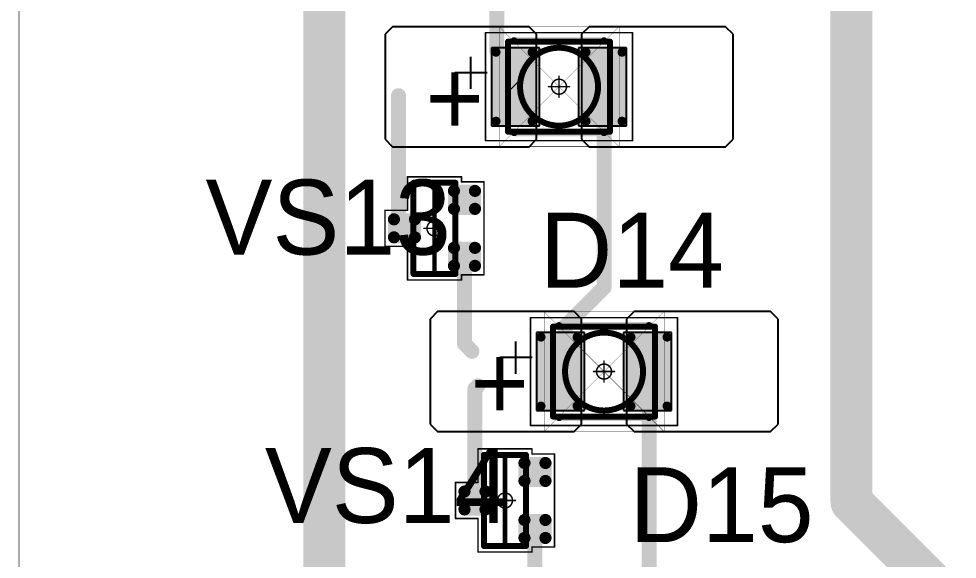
# Model space of a CAD drawing. Header units: millimetres. Extents: x 0 to 273, y 0 to 149.
# Drawn here: x -0.01 to 31.27, y 64.74 to 82.76 of the extents above; entities that cross this region are included whole.
import ezdxf

# ---------------------------------------------------------------- set-up
doc = ezdxf.new("R2010")
doc.units = ezdxf.units.MM
for name, color, linetype in [('Mechanical13', 56, 'Continuous'), ('Mechanical15', 56, 'Continuous'), ('Mechanical2', 216, 'Continuous'), ('Mechanical3', 76, 'Continuous'), ('TopLayer', 1, 'Continuous'), ('TopOverlay', 2, 'Continuous'), ('TopPaste', 8, 'Continuous'), ('TopSolder', 216, 'Continuous')]:
    doc.layers.add(name, color=color, linetype=linetype)

# ---------------------------------------------------------------- blocks, each defined once
blk = doc.blocks.new('SOT23_56')
at = {"layer": 'Mechanical13', "const_width": 0.2}
for points in [[(-0.7, 1.52), (-0.7, -1.52)], [(0.7, 1.52), (-0.7, 1.52)], [(0.7, 1.52), (0.7, -1.52)], [(0.7, -1.52), (-0.7, -1.52)]]:
    blk.add_lwpolyline(points, dxfattribs=at)
at = {"layer": 'Mechanical13', "const_width": 0.1}
for points in [[(-0.75, 1.52, 1), (-0.65, 1.52, 1)], [(-0.75, 1.52, 1), (-0.65, 1.52, 1)], [(0.65, 1.52, 1), (0.75, 1.52, 1)], [(0.65, 1.52, 1), (0.75, 1.52, 1)], [(-0.75, -1.52, 1), (-0.65, -1.52, 1)], [(-0.75, -1.52, 1), (-0.65, -1.52, 1)], [(0.65, -1.52, 1), (0.75, -1.52, 1)], [(0.65, -1.52, 1), (0.75, -1.52, 1)]]:
    blk.add_lwpolyline(points, format="xyb", close=True, dxfattribs=at)
at = {"layer": 'Mechanical15', "const_width": 0.05}
for points in [[(-0.9, 1.55), (-1.65, 1.55)], [(-1.65, 1.55), (-1.65, -1.55)], [(0.9, 1.72), (-0.9, 1.72)], [(-0.9, 1.72), (-0.9, 1.55)], [(0.9, 1.72), (0.9, 0.6)], [(0, 0.35), (0, -0.35)], [(1.65, 0.6), (0.9, 0.6)], [(1.65, 0.6), (1.65, -0.6)], [(0.35, 0), (-0.35, 0)], [(0.9, -0.6), (0.9, -1.72)], [(1.65, -0.6), (0.9, -0.6)], [(-0.9, -1.55), (-1.65, -1.55)], [(-0.9, -1.55), (-0.9, -1.72)], [(0.9, -1.72), (-0.9, -1.72)]]:
    blk.add_lwpolyline(points, dxfattribs=at)
at = {"layer": 'Mechanical15'}
for points, const_width in [([(-1.662, 1.55, 1), (-1.637, 1.55, 1)], 0.025), ([(-1.662, 1.55, 1), (-1.637, 1.55, 1)], 0.025), ([(-0.913, 1.72, 1), (-0.888, 1.72, 1)], 0.025), ([(-0.913, 1.72, 1), (-0.888, 1.72, 1)], 0.025), ([(-0.913, 1.55, 1), (-0.888, 1.55, 1)], 0.025), ([(-0.913, 1.55, 1), (-0.888, 1.55, 1)], 0.025), ([(0.888, 1.72, 1), (0.913, 1.72, 1)], 0.025), ([(0.888, 1.72, 1), (0.913, 1.72, 1)], 0.025), ([(-0.012, 0.35, 1), (0.012, 0.35, 1)], 0.025), ([(0.888, 0.6, 1), (0.913, 0.6, 1)], 0.025), ([(0.888, 0.6, 1), (0.913, 0.6, 1)], 0.025), ([(1.637, 0.6, 1), (1.662, 0.6, 1)], 0.025), ([(1.637, 0.6, 1), (1.662, 0.6, 1)], 0.025), ([(-0.362, 0, 1), (-0.337, 0, 1)], 0.025), ([(0.25, 0, 1), (-0.25, 0, 1)], 0.05), ([(-0.262, 0, 1), (-0.238, 0, 1)], 0.025), ([(0.238, 0, 1), (0.262, 0, 1)], 0.025), ([(0.337, 0, 1), (0.362, 0, 1)], 0.025), ([(-0.012, -0.35, 1), (0.012, -0.35, 1)], 0.025), ([(0.888, -0.6, 1), (0.913, -0.6, 1)], 0.025), ([(0.888, -0.6, 1), (0.913, -0.6, 1)], 0.025), ([(1.637, -0.6, 1), (1.662, -0.6, 1)], 0.025), ([(1.637, -0.6, 1), (1.662, -0.6, 1)], 0.025), ([(-1.662, -1.55, 1), (-1.637, -1.55, 1)], 0.025), ([(-1.662, -1.55, 1), (-1.637, -1.55, 1)], 0.025), ([(-0.913, -1.55, 1), (-0.888, -1.55, 1)], 0.025), ([(-0.913, -1.55, 1), (-0.888, -1.55, 1)], 0.025), ([(-0.913, -1.72, 1), (-0.888, -1.72, 1)], 0.025), ([(-0.913, -1.72, 1), (-0.888, -1.72, 1)], 0.025), ([(0.888, -1.72, 1), (0.913, -1.72, 1)], 0.025), ([(0.888, -1.72, 1), (0.913, -1.72, 1)], 0.025)]:
    blk.add_lwpolyline(points, format="xyb", close=True, dxfattribs=dict(at, const_width=const_width))
at = {"layer": 'TopLayer', "const_width": 0.1}
for points in [[(-1.4, 1.25, 1), (-1.3, 1.25, 1)], [(-0.7, 1.25, 1), (-0.6, 1.25, 1)], [(-1.4, 0.65, 1), (-1.3, 0.65, 1)], [(-0.7, 0.65, 1), (-0.6, 0.65, 1)], [(0.6, 0.3, 1), (0.7, 0.3, 1)], [(1.3, 0.3, 1), (1.4, 0.3, 1)], [(0.6, -0.3, 1), (0.7, -0.3, 1)], [(1.3, -0.3, 1), (1.4, -0.3, 1)], [(-1.4, -0.65, 1), (-1.3, -0.65, 1)], [(-0.7, -0.65, 1), (-0.6, -0.65, 1)], [(-1.4, -1.25, 1), (-1.3, -1.25, 1)], [(-0.7, -1.25, 1), (-0.6, -1.25, 1)]]:
    blk.add_lwpolyline(points, format="xyb", close=True, dxfattribs=at)
at = {"layer": 'TopLayer'}
for points in [[(-1.35, 1.35), (-1.35, 0.55), (-0.65, 1.35), (-0.65, 0.55)], [(-1.45, 1.25), (-1.45, 0.65), (-0.55, 1.25), (-0.55, 0.65)], [(0.65, 0.4), (0.65, -0.4), (1.35, 0.4), (1.35, -0.4)], [(0.55, 0.3), (0.55, -0.3), (1.45, 0.3), (1.45, -0.3)], [(-1.35, -0.55), (-1.35, -1.35), (-0.65, -0.55), (-0.65, -1.35)], [(-1.45, -0.65), (-1.45, -1.25), (-0.55, -0.65), (-0.55, -1.25)]]:
    blk.add_solid(points, dxfattribs=at)
at = {"layer": 'TopOverlay', "const_width": 0.15}
blk.add_lwpolyline([(0, 1.5), (0, -1.5)], dxfattribs=at)
at = {"layer": 'TopOverlay', "const_width": 0.075}
for points in [[(-0.038, 1.5, 1), (0.038, 1.5, 1)], [(-0.038, -1.5, 1), (0.038, -1.5, 1)]]:
    blk.add_lwpolyline(points, format="xyb", close=True, dxfattribs=at)
at = {"layer": 'TopPaste', "const_width": 0.075}
for points in [[(-1.387, 1.25, 1), (-1.313, 1.25, 1)], [(-0.687, 1.25, 1), (-0.613, 1.25, 1)], [(-1.387, 0.65, 1), (-1.313, 0.65, 1)], [(-0.687, 0.65, 1), (-0.613, 0.65, 1)], [(0.613, 0.3, 1), (0.687, 0.3, 1)], [(1.313, 0.3, 1), (1.387, 0.3, 1)], [(0.613, -0.3, 1), (0.687, -0.3, 1)], [(1.313, -0.3, 1), (1.387, -0.3, 1)], [(-1.387, -0.65, 1), (-1.313, -0.65, 1)], [(-0.687, -0.65, 1), (-0.613, -0.65, 1)], [(-1.387, -1.25, 1), (-1.313, -1.25, 1)], [(-0.687, -1.25, 1), (-0.613, -1.25, 1)]]:
    blk.add_lwpolyline(points, format="xyb", close=True, dxfattribs=at)
at = {"layer": 'TopPaste'}
for points in [[(-1.35, 1.325), (-1.35, 0.575), (-0.65, 1.325), (-0.65, 0.575)], [(-1.425, 1.25), (-1.425, 0.65), (-0.575, 1.25), (-0.575, 0.65)], [(0.65, 0.375), (0.65, -0.375), (1.35, 0.375), (1.35, -0.375)], [(0.575, 0.3), (0.575, -0.3), (1.425, 0.3), (1.425, -0.3)], [(-1.35, -0.575), (-1.35, -1.325), (-0.65, -0.575), (-0.65, -1.325)], [(-1.425, -0.65), (-1.425, -1.25), (-0.575, -0.65), (-0.575, -1.25)]]:
    blk.add_solid(points, dxfattribs=at)
at = {"layer": 'TopSolder', "const_width": 0.202}
for points in [[(-1.451, 1.25, 1), (-1.249, 1.25, 1)], [(-0.751, 1.25, 1), (-0.549, 1.25, 1)], [(-1.451, 0.65, 1), (-1.249, 0.65, 1)], [(-0.751, 0.65, 1), (-0.549, 0.65, 1)], [(0.549, 0.3, 1), (0.751, 0.3, 1)], [(1.249, 0.3, 1), (1.451, 0.3, 1)], [(0.549, -0.3, 1), (0.751, -0.3, 1)], [(1.249, -0.3, 1), (1.451, -0.3, 1)], [(-1.451, -0.65, 1), (-1.249, -0.65, 1)], [(-0.751, -0.65, 1), (-0.549, -0.65, 1)], [(-1.451, -1.25, 1), (-1.249, -1.25, 1)], [(-0.751, -1.25, 1), (-0.549, -1.25, 1)]]:
    blk.add_lwpolyline(points, format="xyb", close=True, dxfattribs=at)
at = {"layer": 'TopSolder'}
for points in [[(-1.35, 1.452), (-1.35, 0.448), (-0.65, 1.452), (-0.65, 0.448)], [(-1.552, 1.25), (-1.552, 0.65), (-0.448, 1.25), (-0.448, 0.65)], [(0.65, 0.502), (0.65, -0.502), (1.35, 0.502), (1.35, -0.502)], [(0.448, 0.3), (0.448, -0.3), (1.552, 0.3), (1.552, -0.3)], [(-1.35, -0.448), (-1.35, -1.452), (-0.65, -0.448), (-0.65, -1.452)], [(-1.552, -0.65), (-1.552, -1.25), (-0.448, -0.65), (-0.448, -1.25)]]:
    blk.add_solid(points, dxfattribs=at)
blk = doc.blocks.new('SOT23_57')
at = {"layer": 'Mechanical13', "const_width": 0.2}
for points in [[(-0.7, 1.52), (-0.7, -1.52)], [(0.7, 1.52), (-0.7, 1.52)], [(0.7, 1.52), (0.7, -1.52)], [(0.7, -1.52), (-0.7, -1.52)]]:
    blk.add_lwpolyline(points, dxfattribs=at)
at = {"layer": 'Mechanical13', "const_width": 0.1}
for points in [[(-0.75, 1.52, 1), (-0.65, 1.52, 1)], [(-0.75, 1.52, 1), (-0.65, 1.52, 1)], [(0.65, 1.52, 1), (0.75, 1.52, 1)], [(0.65, 1.52, 1), (0.75, 1.52, 1)], [(-0.75, -1.52, 1), (-0.65, -1.52, 1)], [(-0.75, -1.52, 1), (-0.65, -1.52, 1)], [(0.65, -1.52, 1), (0.75, -1.52, 1)], [(0.65, -1.52, 1), (0.75, -1.52, 1)]]:
    blk.add_lwpolyline(points, format="xyb", close=True, dxfattribs=at)
at = {"layer": 'Mechanical15', "const_width": 0.05}
for points in [[(-0.9, 1.55), (-1.65, 1.55)], [(-1.65, 1.55), (-1.65, -1.55)], [(0.9, 1.72), (-0.9, 1.72)], [(-0.9, 1.72), (-0.9, 1.55)], [(0.9, 1.72), (0.9, 0.6)], [(0, 0.35), (0, -0.35)], [(1.65, 0.6), (0.9, 0.6)], [(1.65, 0.6), (1.65, -0.6)], [(0.35, 0), (-0.35, 0)], [(0.9, -0.6), (0.9, -1.72)], [(1.65, -0.6), (0.9, -0.6)], [(-0.9, -1.55), (-1.65, -1.55)], [(-0.9, -1.55), (-0.9, -1.72)], [(0.9, -1.72), (-0.9, -1.72)]]:
    blk.add_lwpolyline(points, dxfattribs=at)
at = {"layer": 'Mechanical15'}
for points, const_width in [([(-1.662, 1.55, 1), (-1.637, 1.55, 1)], 0.025), ([(-1.662, 1.55, 1), (-1.637, 1.55, 1)], 0.025), ([(-0.913, 1.72, 1), (-0.888, 1.72, 1)], 0.025), ([(-0.913, 1.72, 1), (-0.888, 1.72, 1)], 0.025), ([(-0.913, 1.55, 1), (-0.888, 1.55, 1)], 0.025), ([(-0.913, 1.55, 1), (-0.888, 1.55, 1)], 0.025), ([(0.888, 1.72, 1), (0.913, 1.72, 1)], 0.025), ([(0.888, 1.72, 1), (0.913, 1.72, 1)], 0.025), ([(-0.012, 0.35, 1), (0.012, 0.35, 1)], 0.025), ([(0.888, 0.6, 1), (0.913, 0.6, 1)], 0.025), ([(0.888, 0.6, 1), (0.913, 0.6, 1)], 0.025), ([(1.637, 0.6, 1), (1.662, 0.6, 1)], 0.025), ([(1.637, 0.6, 1), (1.662, 0.6, 1)], 0.025), ([(-0.362, 0, 1), (-0.337, 0, 1)], 0.025), ([(0.25, 0, 1), (-0.25, 0, 1)], 0.05), ([(-0.262, 0, 1), (-0.238, 0, 1)], 0.025), ([(0.238, 0, 1), (0.262, 0, 1)], 0.025), ([(0.337, 0, 1), (0.362, 0, 1)], 0.025), ([(-0.012, -0.35, 1), (0.012, -0.35, 1)], 0.025), ([(0.888, -0.6, 1), (0.913, -0.6, 1)], 0.025), ([(0.888, -0.6, 1), (0.913, -0.6, 1)], 0.025), ([(1.637, -0.6, 1), (1.662, -0.6, 1)], 0.025), ([(1.637, -0.6, 1), (1.662, -0.6, 1)], 0.025), ([(-1.662, -1.55, 1), (-1.637, -1.55, 1)], 0.025), ([(-1.662, -1.55, 1), (-1.637, -1.55, 1)], 0.025), ([(-0.913, -1.55, 1), (-0.888, -1.55, 1)], 0.025), ([(-0.913, -1.55, 1), (-0.888, -1.55, 1)], 0.025), ([(-0.913, -1.72, 1), (-0.888, -1.72, 1)], 0.025), ([(-0.913, -1.72, 1), (-0.888, -1.72, 1)], 0.025), ([(0.888, -1.72, 1), (0.913, -1.72, 1)], 0.025), ([(0.888, -1.72, 1), (0.913, -1.72, 1)], 0.025)]:
    blk.add_lwpolyline(points, format="xyb", close=True, dxfattribs=dict(at, const_width=const_width))
at = {"layer": 'TopLayer', "const_width": 0.1}
for points in [[(-1.4, 1.25, 1), (-1.3, 1.25, 1)], [(-0.7, 1.25, 1), (-0.6, 1.25, 1)], [(-1.4, 0.65, 1), (-1.3, 0.65, 1)], [(-0.7, 0.65, 1), (-0.6, 0.65, 1)], [(0.6, 0.3, 1), (0.7, 0.3, 1)], [(1.3, 0.3, 1), (1.4, 0.3, 1)], [(0.6, -0.3, 1), (0.7, -0.3, 1)], [(1.3, -0.3, 1), (1.4, -0.3, 1)], [(-1.4, -0.65, 1), (-1.3, -0.65, 1)], [(-0.7, -0.65, 1), (-0.6, -0.65, 1)], [(-1.4, -1.25, 1), (-1.3, -1.25, 1)], [(-0.7, -1.25, 1), (-0.6, -1.25, 1)]]:
    blk.add_lwpolyline(points, format="xyb", close=True, dxfattribs=at)
at = {"layer": 'TopLayer'}
for points in [[(-1.35, 1.35), (-1.35, 0.55), (-0.65, 1.35), (-0.65, 0.55)], [(-1.45, 1.25), (-1.45, 0.65), (-0.55, 1.25), (-0.55, 0.65)], [(0.65, 0.4), (0.65, -0.4), (1.35, 0.4), (1.35, -0.4)], [(0.55, 0.3), (0.55, -0.3), (1.45, 0.3), (1.45, -0.3)], [(-1.35, -0.55), (-1.35, -1.35), (-0.65, -0.55), (-0.65, -1.35)], [(-1.45, -0.65), (-1.45, -1.25), (-0.55, -0.65), (-0.55, -1.25)]]:
    blk.add_solid(points, dxfattribs=at)
at = {"layer": 'TopOverlay', "const_width": 0.15}
blk.add_lwpolyline([(0, 1.5), (0, -1.5)], dxfattribs=at)
at = {"layer": 'TopOverlay', "const_width": 0.075}
for points in [[(-0.038, 1.5, 1), (0.038, 1.5, 1)], [(-0.038, -1.5, 1), (0.038, -1.5, 1)]]:
    blk.add_lwpolyline(points, format="xyb", close=True, dxfattribs=at)
at = {"layer": 'TopPaste', "const_width": 0.075}
for points in [[(-1.387, 1.25, 1), (-1.313, 1.25, 1)], [(-0.687, 1.25, 1), (-0.613, 1.25, 1)], [(-1.387, 0.65, 1), (-1.313, 0.65, 1)], [(-0.687, 0.65, 1), (-0.613, 0.65, 1)], [(0.613, 0.3, 1), (0.687, 0.3, 1)], [(1.313, 0.3, 1), (1.387, 0.3, 1)], [(0.613, -0.3, 1), (0.687, -0.3, 1)], [(1.313, -0.3, 1), (1.387, -0.3, 1)], [(-1.387, -0.65, 1), (-1.313, -0.65, 1)], [(-0.687, -0.65, 1), (-0.613, -0.65, 1)], [(-1.387, -1.25, 1), (-1.313, -1.25, 1)], [(-0.687, -1.25, 1), (-0.613, -1.25, 1)]]:
    blk.add_lwpolyline(points, format="xyb", close=True, dxfattribs=at)
at = {"layer": 'TopPaste'}
for points in [[(-1.35, 1.325), (-1.35, 0.575), (-0.65, 1.325), (-0.65, 0.575)], [(-1.425, 1.25), (-1.425, 0.65), (-0.575, 1.25), (-0.575, 0.65)], [(0.65, 0.375), (0.65, -0.375), (1.35, 0.375), (1.35, -0.375)], [(0.575, 0.3), (0.575, -0.3), (1.425, 0.3), (1.425, -0.3)], [(-1.35, -0.575), (-1.35, -1.325), (-0.65, -0.575), (-0.65, -1.325)], [(-1.425, -0.65), (-1.425, -1.25), (-0.575, -0.65), (-0.575, -1.25)]]:
    blk.add_solid(points, dxfattribs=at)
at = {"layer": 'TopSolder', "const_width": 0.202}
for points in [[(-1.451, 1.25, 1), (-1.249, 1.25, 1)], [(-0.751, 1.25, 1), (-0.549, 1.25, 1)], [(-1.451, 0.65, 1), (-1.249, 0.65, 1)], [(-0.751, 0.65, 1), (-0.549, 0.65, 1)], [(0.549, 0.3, 1), (0.751, 0.3, 1)], [(1.249, 0.3, 1), (1.451, 0.3, 1)], [(0.549, -0.3, 1), (0.751, -0.3, 1)], [(1.249, -0.3, 1), (1.451, -0.3, 1)], [(-1.451, -0.65, 1), (-1.249, -0.65, 1)], [(-0.751, -0.65, 1), (-0.549, -0.65, 1)], [(-1.451, -1.25, 1), (-1.249, -1.25, 1)], [(-0.751, -1.25, 1), (-0.549, -1.25, 1)]]:
    blk.add_lwpolyline(points, format="xyb", close=True, dxfattribs=at)
at = {"layer": 'TopSolder'}
for points in [[(-1.35, 1.452), (-1.35, 0.448), (-0.65, 1.452), (-0.65, 0.448)], [(-1.552, 1.25), (-1.552, 0.65), (-0.448, 1.25), (-0.448, 0.65)], [(0.65, 0.502), (0.65, -0.502), (1.35, 0.502), (1.35, -0.502)], [(0.448, 0.3), (0.448, -0.3), (1.552, 0.3), (1.552, -0.3)], [(-1.35, -0.448), (-1.35, -1.452), (-0.65, -0.448), (-0.65, -1.452)], [(-1.552, -0.65), (-1.552, -1.25), (-0.448, -0.65), (-0.448, -1.25)]]:
    blk.add_solid(points, dxfattribs=at)
blk = doc.blocks.new('T66G_141')
at = {"layer": 'Mechanical13'}
for p, q in [((2.936, 0.071), (2.936, -1)), ((2.4, -0.464), (3.471, -0.464))]:
    blk.add_line(p, q, dxfattribs=at)
at = {"layer": 'Mechanical13', "const_width": 0.2}
for points in [[(-1.7, 1.5), (-1.7, -1.5)], [(1.7, 1.5), (-1.7, 1.5)], [(1.7, 1.5), (1.7, -1.5)], [(1.7, -1.5), (-1.7, -1.5)]]:
    blk.add_lwpolyline(points, dxfattribs=at)
at = {"layer": 'Mechanical13'}
for points, const_width in [([(-1.75, 1.5, 1), (-1.65, 1.5, 1)], 0.1), ([(-1.75, 1.5, 1), (-1.65, 1.5, 1)], 0.1), ([(1.65, 1.5, 1), (1.75, 1.5, 1)], 0.1), ([(1.65, 1.5, 1), (1.75, 1.5, 1)], 0.1), ([(1.3, 0, 1), (-1.3, 0, 1)], 0.2), ([(-1.35, 0, 1), (-1.25, 0, 1)], 0.1), ([(1.25, 0, 1), (1.35, 0, 1)], 0.1), ([(-1.75, -1.5, 1), (-1.65, -1.5, 1)], 0.1), ([(-1.75, -1.5, 1), (-1.65, -1.5, 1)], 0.1), ([(1.65, -1.5, 1), (1.75, -1.5, 1)], 0.1), ([(1.65, -1.5, 1), (1.75, -1.5, 1)], 0.1)]:
    blk.add_lwpolyline(points, format="xyb", close=True, dxfattribs=dict(at, const_width=const_width))
at = {"layer": 'Mechanical15', "const_width": 0.05}
for points in [[(2.45, 1.8), (-2.45, 1.8)], [(-2.45, 1.8), (-2.45, -1.8)], [(2.45, 1.8), (2.45, -1.8)], [(0, 0.35), (0, -0.35)], [(0.35, 0), (-0.35, 0)], [(2.45, -1.8), (-2.45, -1.8)]]:
    blk.add_lwpolyline(points, dxfattribs=at)
at = {"layer": 'Mechanical15'}
for points, const_width in [([(-2.462, 1.8, 1), (-2.438, 1.8, 1)], 0.025), ([(-2.462, 1.8, 1), (-2.438, 1.8, 1)], 0.025), ([(2.438, 1.8, 1), (2.462, 1.8, 1)], 0.025), ([(2.438, 1.8, 1), (2.462, 1.8, 1)], 0.025), ([(-0.012, 0.35, 1), (0.012, 0.35, 1)], 0.025), ([(-0.362, 0, 1), (-0.337, 0, 1)], 0.025), ([(0.25, 0, 1), (-0.25, 0, 1)], 0.05), ([(-0.262, 0, 1), (-0.238, 0, 1)], 0.025), ([(0.238, 0, 1), (0.262, 0, 1)], 0.025), ([(0.337, 0, 1), (0.362, 0, 1)], 0.025), ([(-0.012, -0.35, 1), (0.012, -0.35, 1)], 0.025), ([(-2.462, -1.8, 1), (-2.438, -1.8, 1)], 0.025), ([(-2.462, -1.8, 1), (-2.438, -1.8, 1)], 0.025), ([(2.438, -1.8, 1), (2.462, -1.8, 1)], 0.025), ([(2.438, -1.8, 1), (2.462, -1.8, 1)], 0.025)]:
    blk.add_lwpolyline(points, format="xyb", close=True, dxfattribs=dict(at, const_width=const_width))
at = {"layer": 'TopLayer'}
for p, q in [((-5.55, 2), (-5.8, 1.75)), ((-1, 2), (-5.55, 2)), ((-0.75, 1.75), (-1, 2)), ((1, 2), (0.75, 1.75)), ((5.55, 2), (1, 2)), ((5.8, 1.75), (5.55, 2)), ((-5.8, 1.75), (-5.8, -1.75)), ((-0.75, -1.75), (-0.75, 1.75)), ((0.75, 1.75), (0.75, -1.75)), ((5.8, -1.75), (5.8, 1.75)), ((-5.8, -1.75), (-5.55, -2)), ((-1, -2), (-0.75, -1.75)), ((0.75, -1.75), (1, -2)), ((5.55, -2), (5.8, -1.75)), ((-5.55, -2), (-1, -2)), ((1, -2), (5.55, -2))]:
    blk.add_line(p, q, dxfattribs=at)
at = {"layer": 'TopLayer', "const_width": 0.15}
for points in [[(-2.175, 1.15, 1), (-2.025, 1.15, 1)], [(-0.975, 1.15, 1), (-0.825, 1.15, 1)], [(0.825, 1.15, 1), (0.975, 1.15, 1)], [(2.025, 1.15, 1), (2.175, 1.15, 1)], [(-2.175, -1.15, 1), (-2.025, -1.15, 1)], [(-0.975, -1.15, 1), (-0.825, -1.15, 1)], [(0.825, -1.15, 1), (0.975, -1.15, 1)], [(2.025, -1.15, 1), (2.175, -1.15, 1)]]:
    blk.add_lwpolyline(points, format="xyb", close=True, dxfattribs=at)
at = {"layer": 'TopLayer'}
for points in [[(-0.9, 1.3), (-2.1, 1.3), (-0.9, -1.3), (-2.1, -1.3)], [(2.1, 1.3), (0.9, 1.3), (2.1, -1.3), (0.9, -1.3)], [(-0.75, 1.15), (-2.25, 1.15), (-0.75, -1.15), (-2.25, -1.15)], [(2.25, 1.15), (0.75, 1.15), (2.25, -1.15), (0.75, -1.15)]]:
    blk.add_solid(points, dxfattribs=at)
at = {"layer": 'TopOverlay', "const_width": 0.25}
for points in [[(1.5, 1.525), (-1.5, 1.525)], [(1.5, -1.525), (-1.5, -1.525)]]:
    blk.add_lwpolyline(points, dxfattribs=at)
at = {"layer": 'TopOverlay', "const_width": 0.125}
for points in [[(-1.562, 1.525, 1), (-1.438, 1.525, 1)], [(1.438, 1.525, 1), (1.562, 1.525, 1)], [(-1.562, -1.525, 1), (-1.438, -1.525, 1)], [(1.438, -1.525, 1), (1.562, -1.525, 1)]]:
    blk.add_lwpolyline(points, format="xyb", close=True, dxfattribs=at)
at = {"layer": 'TopPaste', "const_width": 0.125}
for points in [[(-2.163, 1.15, 1), (-2.038, 1.15, 1)], [(-0.963, 1.15, 1), (-0.838, 1.15, 1)], [(0.838, 1.15, 1), (0.963, 1.15, 1)], [(2.038, 1.15, 1), (2.163, 1.15, 1)], [(-2.163, -1.15, 1), (-2.038, -1.15, 1)], [(-0.963, -1.15, 1), (-0.838, -1.15, 1)], [(0.838, -1.15, 1), (0.963, -1.15, 1)], [(2.038, -1.15, 1), (2.163, -1.15, 1)]]:
    blk.add_lwpolyline(points, format="xyb", close=True, dxfattribs=at)
at = {"layer": 'TopPaste'}
for points in [[(-0.9, 1.275), (-2.1, 1.275), (-0.9, -1.275), (-2.1, -1.275)], [(2.1, 1.275), (0.9, 1.275), (2.1, -1.275), (0.9, -1.275)], [(-0.775, 1.15), (-2.225, 1.15), (-0.775, -1.15), (-2.225, -1.15)], [(2.225, 1.15), (0.775, 1.15), (2.225, -1.15), (0.775, -1.15)]]:
    blk.add_solid(points, dxfattribs=at)
at = {"layer": 'TopSolder'}
for p, q in [((-2.25, 1.3), (-2.25, -1.3)), ((-0.65, 1.3), (-2.25, 1.3)), ((-0.65, -1.3), (-0.65, 1.3)), ((0.65, 1.3), (0.65, -1.3)), ((2.25, 1.3), (0.65, 1.3)), ((2.25, -1.3), (2.25, 1.3)), ((-2.25, -1.3), (-0.65, -1.3)), ((0.65, -1.3), (2.25, -1.3))]:
    blk.add_line(p, q, dxfattribs=at)
at = {"layer": 'TopOverlay'}
blk.add_text('+', height=2.5, dxfattribs=at).set_placement((2.5, -0.8))
blk = doc.blocks.new('T66G_142')
at = {"layer": 'Mechanical13'}
for p, q in [((2.936, 0.071), (2.936, -1)), ((2.4, -0.464), (3.471, -0.464))]:
    blk.add_line(p, q, dxfattribs=at)
at = {"layer": 'Mechanical13', "const_width": 0.2}
for points in [[(-1.7, 1.5), (-1.7, -1.5)], [(1.7, 1.5), (-1.7, 1.5)], [(1.7, 1.5), (1.7, -1.5)], [(1.7, -1.5), (-1.7, -1.5)]]:
    blk.add_lwpolyline(points, dxfattribs=at)
at = {"layer": 'Mechanical13'}
for points, const_width in [([(-1.75, 1.5, 1), (-1.65, 1.5, 1)], 0.1), ([(-1.75, 1.5, 1), (-1.65, 1.5, 1)], 0.1), ([(1.65, 1.5, 1), (1.75, 1.5, 1)], 0.1), ([(1.65, 1.5, 1), (1.75, 1.5, 1)], 0.1), ([(1.3, 0, 1), (-1.3, 0, 1)], 0.2), ([(-1.35, 0, 1), (-1.25, 0, 1)], 0.1), ([(1.25, 0, 1), (1.35, 0, 1)], 0.1), ([(-1.75, -1.5, 1), (-1.65, -1.5, 1)], 0.1), ([(-1.75, -1.5, 1), (-1.65, -1.5, 1)], 0.1), ([(1.65, -1.5, 1), (1.75, -1.5, 1)], 0.1), ([(1.65, -1.5, 1), (1.75, -1.5, 1)], 0.1)]:
    blk.add_lwpolyline(points, format="xyb", close=True, dxfattribs=dict(at, const_width=const_width))
at = {"layer": 'Mechanical15', "const_width": 0.05}
for points in [[(2.45, 1.8), (-2.45, 1.8)], [(-2.45, 1.8), (-2.45, -1.8)], [(2.45, 1.8), (2.45, -1.8)], [(0, 0.35), (0, -0.35)], [(0.35, 0), (-0.35, 0)], [(2.45, -1.8), (-2.45, -1.8)]]:
    blk.add_lwpolyline(points, dxfattribs=at)
at = {"layer": 'Mechanical15'}
for points, const_width in [([(-2.462, 1.8, 1), (-2.438, 1.8, 1)], 0.025), ([(-2.462, 1.8, 1), (-2.438, 1.8, 1)], 0.025), ([(2.438, 1.8, 1), (2.462, 1.8, 1)], 0.025), ([(2.438, 1.8, 1), (2.462, 1.8, 1)], 0.025), ([(-0.012, 0.35, 1), (0.012, 0.35, 1)], 0.025), ([(-0.362, 0, 1), (-0.337, 0, 1)], 0.025), ([(0.25, 0, 1), (-0.25, 0, 1)], 0.05), ([(-0.262, 0, 1), (-0.238, 0, 1)], 0.025), ([(0.238, 0, 1), (0.262, 0, 1)], 0.025), ([(0.337, 0, 1), (0.362, 0, 1)], 0.025), ([(-0.012, -0.35, 1), (0.012, -0.35, 1)], 0.025), ([(-2.462, -1.8, 1), (-2.438, -1.8, 1)], 0.025), ([(-2.462, -1.8, 1), (-2.438, -1.8, 1)], 0.025), ([(2.438, -1.8, 1), (2.462, -1.8, 1)], 0.025), ([(2.438, -1.8, 1), (2.462, -1.8, 1)], 0.025)]:
    blk.add_lwpolyline(points, format="xyb", close=True, dxfattribs=dict(at, const_width=const_width))
at = {"layer": 'TopLayer'}
for p, q in [((-5.55, 2), (-5.8, 1.75)), ((-1, 2), (-5.55, 2)), ((-0.75, 1.75), (-1, 2)), ((1, 2), (0.75, 1.75)), ((5.55, 2), (1, 2)), ((5.8, 1.75), (5.55, 2)), ((-5.8, 1.75), (-5.8, -1.75)), ((-0.75, -1.75), (-0.75, 1.75)), ((0.75, 1.75), (0.75, -1.75)), ((5.8, -1.75), (5.8, 1.75)), ((-5.8, -1.75), (-5.55, -2)), ((-1, -2), (-0.75, -1.75)), ((0.75, -1.75), (1, -2)), ((5.55, -2), (5.8, -1.75)), ((-5.55, -2), (-1, -2)), ((1, -2), (5.55, -2))]:
    blk.add_line(p, q, dxfattribs=at)
at = {"layer": 'TopLayer', "const_width": 0.15}
for points in [[(-2.175, 1.15, 1), (-2.025, 1.15, 1)], [(-0.975, 1.15, 1), (-0.825, 1.15, 1)], [(0.825, 1.15, 1), (0.975, 1.15, 1)], [(2.025, 1.15, 1), (2.175, 1.15, 1)], [(-2.175, -1.15, 1), (-2.025, -1.15, 1)], [(-0.975, -1.15, 1), (-0.825, -1.15, 1)], [(0.825, -1.15, 1), (0.975, -1.15, 1)], [(2.025, -1.15, 1), (2.175, -1.15, 1)]]:
    blk.add_lwpolyline(points, format="xyb", close=True, dxfattribs=at)
at = {"layer": 'TopLayer'}
for points in [[(-0.9, 1.3), (-2.1, 1.3), (-0.9, -1.3), (-2.1, -1.3)], [(2.1, 1.3), (0.9, 1.3), (2.1, -1.3), (0.9, -1.3)], [(-0.75, 1.15), (-2.25, 1.15), (-0.75, -1.15), (-2.25, -1.15)], [(2.25, 1.15), (0.75, 1.15), (2.25, -1.15), (0.75, -1.15)]]:
    blk.add_solid(points, dxfattribs=at)
at = {"layer": 'TopOverlay', "const_width": 0.25}
for points in [[(1.5, 1.525), (-1.5, 1.525)], [(1.5, -1.525), (-1.5, -1.525)]]:
    blk.add_lwpolyline(points, dxfattribs=at)
at = {"layer": 'TopOverlay', "const_width": 0.125}
for points in [[(-1.562, 1.525, 1), (-1.438, 1.525, 1)], [(1.438, 1.525, 1), (1.562, 1.525, 1)], [(-1.562, -1.525, 1), (-1.438, -1.525, 1)], [(1.438, -1.525, 1), (1.562, -1.525, 1)]]:
    blk.add_lwpolyline(points, format="xyb", close=True, dxfattribs=at)
at = {"layer": 'TopPaste', "const_width": 0.125}
for points in [[(-2.163, 1.15, 1), (-2.038, 1.15, 1)], [(-0.963, 1.15, 1), (-0.838, 1.15, 1)], [(0.838, 1.15, 1), (0.963, 1.15, 1)], [(2.038, 1.15, 1), (2.163, 1.15, 1)], [(-2.163, -1.15, 1), (-2.038, -1.15, 1)], [(-0.963, -1.15, 1), (-0.838, -1.15, 1)], [(0.838, -1.15, 1), (0.963, -1.15, 1)], [(2.038, -1.15, 1), (2.163, -1.15, 1)]]:
    blk.add_lwpolyline(points, format="xyb", close=True, dxfattribs=at)
at = {"layer": 'TopPaste'}
for points in [[(-0.9, 1.275), (-2.1, 1.275), (-0.9, -1.275), (-2.1, -1.275)], [(2.1, 1.275), (0.9, 1.275), (2.1, -1.275), (0.9, -1.275)], [(-0.775, 1.15), (-2.225, 1.15), (-0.775, -1.15), (-2.225, -1.15)], [(2.225, 1.15), (0.775, 1.15), (2.225, -1.15), (0.775, -1.15)]]:
    blk.add_solid(points, dxfattribs=at)
at = {"layer": 'TopSolder'}
for p, q in [((-2.25, 1.3), (-2.25, -1.3)), ((-0.65, 1.3), (-2.25, 1.3)), ((-0.65, -1.3), (-0.65, 1.3)), ((0.65, 1.3), (0.65, -1.3)), ((2.25, 1.3), (0.65, 1.3)), ((2.25, -1.3), (2.25, 1.3)), ((-2.25, -1.3), (-0.65, -1.3)), ((0.65, -1.3), (2.25, -1.3))]:
    blk.add_line(p, q, dxfattribs=at)
at = {"layer": 'TopOverlay'}
blk.add_text('+', height=2.5, dxfattribs=at).set_placement((2.5, -0.8))

msp = doc.modelspace()

# ---------------------------------------------------------------- linework, layer by layer
at = {"layer": 'Mechanical2'}
for points, const_width in [([(0.002, 12.499), (0.002, 146.499)], 0.0127), ([(16.002, 78.499), (16.002, 82.499)], 0.0127), ([(16.002, 82.499), (20.002, 82.499)], 0.0127), ([(16.002, 82.499), (20.002, 78.499)], 0.01), ([(16.002, 78.499), (20.002, 82.499)], 0.01), ([(20.002, 78.499), (20.002, 82.499)], 0.0127), ([(16.002, 78.499), (20.002, 78.499)], 0.0127), ([(17.502, 68.999), (17.502, 72.999)], 0.0127), ([(17.502, 72.999), (21.502, 72.999)], 0.0127), ([(17.502, 72.999), (21.502, 68.999)], 0.01), ([(17.502, 68.999), (21.502, 72.999)], 0.01), ([(21.502, 68.999), (21.502, 72.999)], 0.0127), ([(17.502, 68.999), (21.502, 68.999)], 0.0127)]:
    msp.add_lwpolyline(points, dxfattribs=dict(at, const_width=const_width))
for points, const_width in [([(15.999, 82.499, 1), (16.005, 82.499, 1)], 0.00635), ([(15.999, 82.499, 1), (16.005, 82.499, 1)], 0.00635), ([(15.999, 82.499, 1), (16.004, 82.499, 1)], 0.005), ([(19.999, 82.499, 1), (20.005, 82.499, 1)], 0.00635), ([(19.999, 82.499, 1), (20.005, 82.499, 1)], 0.00635), ([(19.999, 82.499, 1), (20.004, 82.499, 1)], 0.005), ([(15.999, 78.499, 1), (16.005, 78.499, 1)], 0.00635), ([(15.999, 78.499, 1), (16.005, 78.499, 1)], 0.00635), ([(15.999, 78.499, 1), (16.004, 78.499, 1)], 0.005), ([(19.999, 78.499, 1), (20.005, 78.499, 1)], 0.00635), ([(19.999, 78.499, 1), (20.005, 78.499, 1)], 0.00635), ([(19.999, 78.499, 1), (20.004, 78.499, 1)], 0.005), ([(17.499, 72.999, 1), (17.505, 72.999, 1)], 0.00635), ([(17.499, 72.999, 1), (17.505, 72.999, 1)], 0.00635), ([(17.499, 72.999, 1), (17.504, 72.999, 1)], 0.005), ([(21.499, 72.999, 1), (21.505, 72.999, 1)], 0.00635), ([(21.499, 72.999, 1), (21.505, 72.999, 1)], 0.00635), ([(21.499, 72.999, 1), (21.504, 72.999, 1)], 0.005), ([(17.499, 68.999, 1), (17.505, 68.999, 1)], 0.00635), ([(17.499, 68.999, 1), (17.505, 68.999, 1)], 0.00635), ([(17.499, 68.999, 1), (17.504, 68.999, 1)], 0.005), ([(21.499, 68.999, 1), (21.505, 68.999, 1)], 0.00635), ([(21.499, 68.999, 1), (21.505, 68.999, 1)], 0.00635), ([(21.499, 68.999, 1), (21.504, 68.999, 1)], 0.005)]:
    msp.add_lwpolyline(points, format="xyb", close=True, dxfattribs=dict(at, const_width=const_width))
at = {"layer": 'Mechanical3', "const_width": 0.0127}
msp.add_lwpolyline([(0, 12.5), (0, 146.5)], dxfattribs=at)
at = {"layer": 'TopLayer'}
for points, const_width in [([(27.75, 66.65), (27.75, 90.3)], 1.4), ([(15.925, 81.7), (15.925, 85.3)], 0.5), ([(10.175, 57.35), (10.175, 84.675)], 1.4), ([(16.476, 80.525), (16.502, 80.499)], 0.5), ([(19.502, 73.802), (19.502, 80.499)], 0.5), ([(12.65, 75.925), (12.65, 80.2)], 0.5), ([(12.65, 75.925), (12.8, 75.775)], 0.5), ([(12.8, 75.775), (12.85, 75.775)], 0.5), ([(14.85, 71.925), (14.85, 74.825)], 0.5), ([(18.202, 72.502), (19.502, 73.802)], 0.5), ([(18.202, 71.199), (18.202, 72.502)], 0.5), ([(14.85, 71.925), (15.1, 71.675)], 0.5), ([(18.002, 70.999), (18.202, 71.199)], 0.5), ([(21.002, 62.499), (21.002, 70.999)], 0.5), ([(15.2, 70.425), (15.3, 70.525)], 0.5), ([(15.2, 66.7), (15.2, 70.425)], 0.5), ([(27.75, 66.65), (30.575, 63.825)], 1.4), ([(17.2, 63.75), (17.2, 65.75)], 0.5)]:
    msp.add_lwpolyline(points, dxfattribs=dict(at, const_width=const_width))
for points, const_width in [([(15.8, 81.7, 1), (16.05, 81.7, 1)], 0.25), ([(16.351, 80.525, 1), (16.601, 80.525, 1)], 0.25), ([(16.377, 80.499, 1), (16.627, 80.499, 1)], 0.25), ([(19.377, 80.499, 1), (19.627, 80.499, 1)], 0.25), ([(12.525, 80.2, 1), (12.775, 80.2, 1)], 0.25), ([(12.525, 75.925, 1), (12.775, 75.925, 1)], 0.25), ([(12.525, 75.925, 1), (12.775, 75.925, 1)], 0.25), ([(12.675, 75.775, 1), (12.925, 75.775, 1)], 0.25), ([(12.675, 75.775, 1), (12.925, 75.775, 1)], 0.25), ([(12.725, 75.775, 1), (12.975, 75.775, 1)], 0.25), ([(14.725, 74.825, 1), (14.975, 74.825, 1)], 0.25), ([(19.377, 73.802, 1), (19.627, 73.802, 1)], 0.25), ([(19.377, 73.802, 1), (19.627, 73.802, 1)], 0.25), ([(18.077, 72.502, 1), (18.327, 72.502, 1)], 0.25), ([(18.077, 72.502, 1), (18.327, 72.502, 1)], 0.25), ([(14.725, 71.925, 1), (14.975, 71.925, 1)], 0.25), ([(14.725, 71.925, 1), (14.975, 71.925, 1)], 0.25), ([(14.975, 71.675, 1), (15.225, 71.675, 1)], 0.25), ([(18.077, 71.199, 1), (18.327, 71.199, 1)], 0.25), ([(18.077, 71.199, 1), (18.327, 71.199, 1)], 0.25), ([(17.877, 70.999, 1), (18.127, 70.999, 1)], 0.25), ([(20.877, 70.999, 1), (21.127, 70.999, 1)], 0.25), ([(15.175, 70.525, 1), (15.425, 70.525, 1)], 0.25), ([(15.075, 70.425, 1), (15.325, 70.425, 1)], 0.25), ([(15.075, 70.425, 1), (15.325, 70.425, 1)], 0.25), ([(27.4, 66.65, 1), (28.1, 66.65, 1)], 0.7), ([(27.4, 66.65, 1), (28.1, 66.65, 1)], 0.7), ([(15.075, 66.7, 1), (15.325, 66.7, 1)], 0.25), ([(17.075, 65.75, 1), (17.325, 65.75, 1)], 0.25)]:
    msp.add_lwpolyline(points, format="xyb", close=True, dxfattribs=dict(at, const_width=const_width))

# ---------------------------------------------------------------- block references
at = {"rotation": 180}
for name, p in [('T66G_142', (18.002, 80.499)), ('SOT23_57', (13.85, 75.775)), ('T66G_141', (19.502, 70.999)), ('SOT23_56', (16.2, 66.7))]:
    msp.add_blockref(name, p, dxfattribs=at)

# ---------------------------------------------------------------- texts
at = {"layer": 'TopOverlay'}
for s, p in [('VS13', (6.219, 74.899)), ('D14', (17.364, 73.796)), ('VS14', (8.198, 65.949)), ('D15', (20.354, 65.31))]:
    msp.add_text(s, height=2.5, dxfattribs=at).set_placement(p)

doc.saveas('drawing.dxf')
